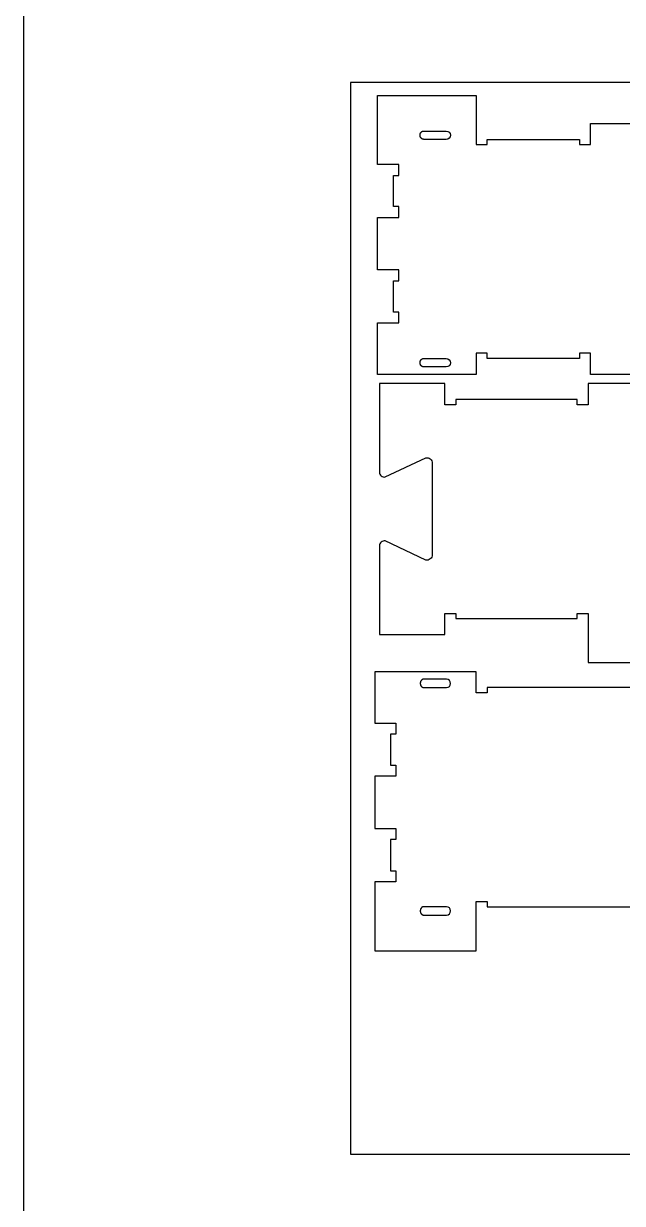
# Model space of a CAD drawing. Extents: x -13885 to -10701, y -10461 to -4867.
# Drawn here: x -13885 to -13204, y -8167 to -6824 of the extents above; entities that cross this region are included whole.
import ezdxf

# ---------------------------------------------------------------- set-up
doc = ezdxf.new("R2010")
doc.units = 0
for name, color, linetype in [('0_SHEET_SPRUCEPLY_2440X122', 1, 'CONTINUOUS'), ('3_ANYTOOL_CUTTHROUGH_INSID', 4, 'CONTINUOUS'), ('4_ANYTOOL_CUTTHROUGH_OUTSI', 5, 'CONTINUOUS'), ('DONOTCUT', 18, 'CONTINUOUS')]:
    doc.layers.add(name, color=color, linetype=linetype)

msp = doc.modelspace()

# ---------------------------------------------------------------- linework, layer by layer
at = {"layer": '0_SHEET_SPRUCEPLY_2440X122'}
msp.add_lwpolyline([(-13513.1, -6891.2), (-13513.1, -8111.2), (-11073.1, -8111.2), (-11073.1, -6891.2)], close=True, dxfattribs=at)
at = {"layer": '3_ANYTOOL_CUTTHROUGH_INSID', "color": 4}
for points in [[(-13404.2, -6946.5, -1), (-13404.2, -6956), (-13429.9, -6956), (-13430, -6956), (-13430.1, -6955.9), (-13430.2, -6955.9), (-13430.3, -6955.9), (-13430.4, -6955.9), (-13430.5, -6955.9), (-13430.6, -6955.9), (-13430.7, -6955.9), (-13430.8, -6955.8), (-13430.9, -6955.8), (-13431, -6955.8), (-13431.1, -6955.8), (-13431.2, -6955.7), (-13431.3, -6955.7), (-13431.4, -6955.6), (-13431.5, -6955.6), (-13431.6, -6955.6), (-13431.7, -6955.5), (-13431.8, -6955.4), (-13431.9, -6955.4), (-13432, -6955.3), (-13432, -6955.3), (-13432.1, -6955.2), (-13432.2, -6955.1), (-13432.3, -6955.1), (-13432.4, -6955), (-13432.5, -6954.9), (-13432.5, -6954.8), (-13432.6, -6954.8), (-13432.7, -6954.7), (-13432.8, -6954.6), (-13432.8, -6954.5), (-13432.9, -6954.4), (-13433, -6954.3), (-13433, -6954.2), (-13433.1, -6954.2), (-13433.2, -6954.1), (-13433.2, -6954), (-13433.3, -6953.9), (-13433.3, -6953.8), (-13433.4, -6953.7), (-13433.4, -6953.6), (-13433.5, -6953.5), (-13433.5, -6953.3), (-13433.6, -6953.2), (-13433.6, -6953.1), (-13433.7, -6953), (-13433.7, -6952.9), (-13433.7, -6952.8), (-13433.7, -6952.7), (-13433.8, -6952.6), (-13433.8, -6952.5), (-13433.8, -6952.4), (-13433.8, -6952.3), (-13433.9, -6952.2), (-13433.9, -6952.1), (-13433.9, -6951.9), (-13433.9, -6951.8), (-13433.9, -6951.7), (-13433.9, -6951.6), (-13433.9, -6951.5), (-13433.9, -6951.4), (-13433.9, -6951.3), (-13433.9, -6951.2), (-13433.9, -6951.1), (-13433.9, -6951), (-13433.9, -6950.9), (-13433.9, -6950.8), (-13433.9, -6950.7), (-13433.9, -6950.6), (-13433.9, -6950.5), (-13433.9, -6950.4), (-13433.9, -6950.2), (-13433.8, -6950.1), (-13433.8, -6950), (-13433.8, -6949.9), (-13433.8, -6949.8), (-13433.7, -6949.7), (-13433.7, -6949.6), (-13433.7, -6949.5), (-13433.7, -6949.4), (-13433.6, -6949.3), (-13433.6, -6949.2), (-13433.5, -6949.1), (-13433.5, -6949), (-13433.4, -6948.8), (-13433.4, -6948.7), (-13433.3, -6948.6), (-13433.3, -6948.5), (-13433.2, -6948.4), (-13433.2, -6948.3), (-13433.1, -6948.3), (-13433, -6948.2), (-13433, -6948.1), (-13432.9, -6948), (-13432.8, -6947.9), (-13432.8, -6947.8), (-13432.7, -6947.7), (-13432.6, -6947.6), (-13432.5, -6947.6), (-13432.5, -6947.5), (-13432.4, -6947.4), (-13432.3, -6947.3), (-13432.2, -6947.3), (-13432.1, -6947.2), (-13432, -6947.1), (-13432, -6947.1), (-13431.9, -6947), (-13431.8, -6947), (-13431.7, -6946.9), (-13431.6, -6946.9), (-13431.5, -6946.8), (-13431.4, -6946.8), (-13431.3, -6946.7), (-13431.2, -6946.7), (-13431.1, -6946.6), (-13431, -6946.6), (-13430.9, -6946.6), (-13430.8, -6946.6), (-13430.7, -6946.5), (-13430.6, -6946.5), (-13430.5, -6946.5), (-13430.4, -6946.5), (-13430.3, -6946.5), (-13430.2, -6946.5), (-13430.1, -6946.5), (-13430, -6946.5), (-13429.9, -6946.5)], [(-13404.2, -7215), (-13429.9, -7215), (-13430, -7215), (-13430.1, -7214.9), (-13430.2, -7214.9), (-13430.3, -7214.9), (-13430.4, -7214.9), (-13430.5, -7214.9), (-13430.6, -7214.9), (-13430.7, -7214.9), (-13430.8, -7214.8), (-13430.9, -7214.8), (-13431, -7214.8), (-13431.1, -7214.8), (-13431.2, -7214.7), (-13431.3, -7214.7), (-13431.4, -7214.6), (-13431.5, -7214.6), (-13431.6, -7214.6), (-13431.7, -7214.5), (-13431.8, -7214.4), (-13431.9, -7214.4), (-13432, -7214.3), (-13432, -7214.3), (-13432.1, -7214.2), (-13432.2, -7214.1), (-13432.3, -7214.1), (-13432.4, -7214), (-13432.5, -7213.9), (-13432.5, -7213.8), (-13432.6, -7213.8), (-13432.7, -7213.7), (-13432.8, -7213.6), (-13432.8, -7213.5), (-13432.9, -7213.4), (-13433, -7213.3), (-13433, -7213.2), (-13433.1, -7213.2), (-13433.2, -7213.1), (-13433.2, -7213), (-13433.3, -7212.9), (-13433.3, -7212.8), (-13433.4, -7212.7), (-13433.4, -7212.6), (-13433.5, -7212.5), (-13433.5, -7212.3), (-13433.6, -7212.2), (-13433.6, -7212.1), (-13433.7, -7212), (-13433.7, -7211.9), (-13433.7, -7211.8), (-13433.7, -7211.7), (-13433.8, -7211.6), (-13433.8, -7211.5), (-13433.8, -7211.4), (-13433.8, -7211.3), (-13433.9, -7211.2), (-13433.9, -7211.1), (-13433.9, -7210.9), (-13433.9, -7210.8), (-13433.9, -7210.7), (-13433.9, -7210.6), (-13433.9, -7210.5), (-13433.9, -7210.4), (-13433.9, -7210.3), (-13433.9, -7210.2), (-13433.9, -7210.1), (-13433.9, -7210), (-13433.9, -7209.9), (-13433.9, -7209.8), (-13433.9, -7209.7), (-13433.9, -7209.6), (-13433.9, -7209.5), (-13433.9, -7209.4), (-13433.9, -7209.2), (-13433.8, -7209.1), (-13433.8, -7209), (-13433.8, -7208.9), (-13433.8, -7208.8), (-13433.7, -7208.7), (-13433.7, -7208.6), (-13433.7, -7208.5), (-13433.7, -7208.4), (-13433.6, -7208.3), (-13433.6, -7208.2), (-13433.5, -7208.1), (-13433.5, -7208), (-13433.4, -7207.8), (-13433.4, -7207.7), (-13433.3, -7207.6), (-13433.3, -7207.5), (-13433.2, -7207.4), (-13433.2, -7207.3), (-13433.1, -7207.3), (-13433, -7207.2), (-13433, -7207.1), (-13432.9, -7207), (-13432.8, -7206.9), (-13432.8, -7206.8), (-13432.7, -7206.7), (-13432.6, -7206.6), (-13432.5, -7206.6), (-13432.5, -7206.5), (-13432.4, -7206.4), (-13432.3, -7206.3), (-13432.2, -7206.3), (-13432.1, -7206.2), (-13432, -7206.1), (-13432, -7206.1), (-13431.9, -7206), (-13431.8, -7206), (-13431.7, -7205.9), (-13431.6, -7205.9), (-13431.5, -7205.8), (-13431.4, -7205.8), (-13431.3, -7205.7), (-13431.2, -7205.7), (-13431.1, -7205.6), (-13431, -7205.6), (-13430.9, -7205.6), (-13430.8, -7205.6), (-13430.7, -7205.5), (-13430.6, -7205.5), (-13430.5, -7205.5), (-13430.4, -7205.5), (-13430.3, -7205.5), (-13430.2, -7205.5), (-13430.1, -7205.5), (-13430, -7205.5), (-13429.9, -7205.5), (-13404.2, -7205.5, -1)], [(-13404, -7570.5), (-13429.7, -7570.5), (-13429.8, -7570.5), (-13429.9, -7570.5), (-13430, -7570.5), (-13430.1, -7570.5), (-13430.2, -7570.5), (-13430.3, -7570.5), (-13430.4, -7570.5), (-13430.5, -7570.5), (-13430.6, -7570.6), (-13430.7, -7570.6), (-13430.8, -7570.6), (-13430.9, -7570.6), (-13431, -7570.7), (-13431.1, -7570.7), (-13431.2, -7570.8), (-13431.3, -7570.8), (-13431.4, -7570.9), (-13431.4, -7570.9), (-13431.5, -7571), (-13431.6, -7571), (-13431.7, -7571.1), (-13431.8, -7571.1), (-13431.9, -7571.2), (-13432, -7571.3), (-13432.1, -7571.3), (-13432.2, -7571.4), (-13432.2, -7571.5), (-13432.3, -7571.6), (-13432.4, -7571.6), (-13432.5, -7571.7), (-13432.5, -7571.8), (-13432.6, -7571.9), (-13432.7, -7572), (-13432.7, -7572.1), (-13432.8, -7572.2), (-13432.9, -7572.3), (-13432.9, -7572.3), (-13433, -7572.4), (-13433.1, -7572.5), (-13433.1, -7572.6), (-13433.2, -7572.7), (-13433.2, -7572.8), (-13433.3, -7573), (-13433.3, -7573.1), (-13433.3, -7573.2), (-13433.4, -7573.3), (-13433.4, -7573.4), (-13433.5, -7573.5), (-13433.5, -7573.6), (-13433.5, -7573.7), (-13433.5, -7573.8), (-13433.6, -7573.9), (-13433.6, -7574), (-13433.6, -7574.1), (-13433.6, -7574.2), (-13433.7, -7574.4), (-13433.7, -7574.5), (-13433.7, -7574.6), (-13433.7, -7574.7), (-13433.7, -7574.8), (-13433.7, -7574.9), (-13433.7, -7575), (-13433.7, -7575.1), (-13433.7, -7575.2), (-13433.7, -7575.3), (-13433.7, -7575.4), (-13433.7, -7575.5), (-13433.7, -7575.6), (-13433.7, -7575.7), (-13433.7, -7575.8), (-13433.7, -7575.9), (-13433.7, -7576.1), (-13433.6, -7576.2), (-13433.6, -7576.3), (-13433.6, -7576.4), (-13433.6, -7576.5), (-13433.5, -7576.6), (-13433.5, -7576.7), (-13433.5, -7576.8), (-13433.5, -7576.9), (-13433.4, -7577), (-13433.4, -7577.1), (-13433.3, -7577.2), (-13433.3, -7577.3), (-13433.3, -7577.5), (-13433.2, -7577.6), (-13433.2, -7577.7), (-13433.1, -7577.8), (-13433.1, -7577.9), (-13433, -7578), (-13432.9, -7578.1), (-13432.9, -7578.2), (-13432.8, -7578.2), (-13432.7, -7578.3), (-13432.7, -7578.4), (-13432.6, -7578.5), (-13432.5, -7578.6), (-13432.5, -7578.7), (-13432.4, -7578.8), (-13432.3, -7578.8), (-13432.2, -7578.9), (-13432.2, -7579), (-13432.1, -7579.1), (-13432, -7579.1), (-13431.9, -7579.2), (-13431.8, -7579.3), (-13431.7, -7579.3), (-13431.6, -7579.4), (-13431.5, -7579.4), (-13431.4, -7579.5), (-13431.4, -7579.6), (-13431.3, -7579.6), (-13431.2, -7579.6), (-13431.1, -7579.7), (-13431, -7579.7), (-13430.9, -7579.8), (-13430.8, -7579.8), (-13430.7, -7579.8), (-13430.6, -7579.8), (-13430.5, -7579.9), (-13430.4, -7579.9), (-13430.3, -7579.9), (-13430.2, -7579.9), (-13430.1, -7579.9), (-13430, -7579.9), (-13429.9, -7579.9), (-13429.8, -7580), (-13429.7, -7580), (-13404, -7580, 1)], [(-13404, -7839, 1), (-13404, -7829.5), (-13429.7, -7829.5), (-13429.8, -7829.5), (-13429.9, -7829.5), (-13430, -7829.5), (-13430.1, -7829.5), (-13430.2, -7829.5), (-13430.3, -7829.5), (-13430.4, -7829.5), (-13430.5, -7829.5), (-13430.6, -7829.6), (-13430.7, -7829.6), (-13430.8, -7829.6), (-13430.9, -7829.6), (-13431, -7829.7), (-13431.1, -7829.7), (-13431.2, -7829.8), (-13431.3, -7829.8), (-13431.4, -7829.9), (-13431.4, -7829.9), (-13431.5, -7830), (-13431.6, -7830), (-13431.7, -7830.1), (-13431.8, -7830.1), (-13431.9, -7830.2), (-13432, -7830.3), (-13432.1, -7830.3), (-13432.2, -7830.4), (-13432.2, -7830.5), (-13432.3, -7830.6), (-13432.4, -7830.6), (-13432.5, -7830.7), (-13432.5, -7830.8), (-13432.6, -7830.9), (-13432.7, -7831), (-13432.7, -7831.1), (-13432.8, -7831.2), (-13432.9, -7831.3), (-13432.9, -7831.3), (-13433, -7831.4), (-13433.1, -7831.5), (-13433.1, -7831.6), (-13433.2, -7831.7), (-13433.2, -7831.8), (-13433.3, -7832), (-13433.3, -7832.1), (-13433.3, -7832.2), (-13433.4, -7832.3), (-13433.4, -7832.4), (-13433.5, -7832.5), (-13433.5, -7832.6), (-13433.5, -7832.7), (-13433.5, -7832.8), (-13433.6, -7832.9), (-13433.6, -7833), (-13433.6, -7833.1), (-13433.6, -7833.2), (-13433.7, -7833.4), (-13433.7, -7833.5), (-13433.7, -7833.6), (-13433.7, -7833.7), (-13433.7, -7833.8), (-13433.7, -7833.9), (-13433.7, -7834), (-13433.7, -7834.1), (-13433.7, -7834.2), (-13433.7, -7834.3), (-13433.7, -7834.4), (-13433.7, -7834.5), (-13433.7, -7834.6), (-13433.7, -7834.7), (-13433.7, -7834.8), (-13433.7, -7834.9), (-13433.7, -7835.1), (-13433.6, -7835.2), (-13433.6, -7835.3), (-13433.6, -7835.4), (-13433.6, -7835.5), (-13433.5, -7835.6), (-13433.5, -7835.7), (-13433.5, -7835.8), (-13433.5, -7835.9), (-13433.4, -7836), (-13433.4, -7836.1), (-13433.3, -7836.2), (-13433.3, -7836.3), (-13433.3, -7836.5), (-13433.2, -7836.6), (-13433.2, -7836.7), (-13433.1, -7836.8), (-13433.1, -7836.9), (-13433, -7837), (-13432.9, -7837.1), (-13432.9, -7837.2), (-13432.8, -7837.2), (-13432.7, -7837.3), (-13432.7, -7837.4), (-13432.6, -7837.5), (-13432.5, -7837.6), (-13432.5, -7837.7), (-13432.4, -7837.8), (-13432.3, -7837.8), (-13432.2, -7837.9), (-13432.2, -7838), (-13432.1, -7838.1), (-13432, -7838.1), (-13431.9, -7838.2), (-13431.8, -7838.3), (-13431.7, -7838.3), (-13431.6, -7838.4), (-13431.5, -7838.4), (-13431.4, -7838.5), (-13431.4, -7838.6), (-13431.3, -7838.6), (-13431.2, -7838.6), (-13431.1, -7838.7), (-13431, -7838.7), (-13430.9, -7838.8), (-13430.8, -7838.8), (-13430.7, -7838.8), (-13430.6, -7838.8), (-13430.5, -7838.9), (-13430.4, -7838.9), (-13430.3, -7838.9), (-13430.2, -7838.9), (-13430.1, -7838.9), (-13430, -7838.9), (-13429.9, -7838.9), (-13429.8, -7839), (-13429.7, -7839)]]:
    msp.add_lwpolyline(points, format="xyb", close=True, dxfattribs=at)
at = {"layer": '4_ANYTOOL_CUTTHROUGH_OUTSI', "color": 5}
for points in [[(-13165.8, -7223.5), (-13240.3, -7223.5), (-13240.3, -7199.5), (-13252.8, -7199.5), (-13252.8, -7205.5), (-13353.1, -7205.5), (-13357.7, -7205.5), (-13357.7, -7199.5), (-13370.2, -7199.5), (-13370.2, -7199.7), (-13370.2, -7223.5), (-13482.3, -7223.5), (-13482.3, -7165), (-13458.3, -7165), (-13458.3, -7152.5), (-13464.3, -7152.5), (-13464.3, -7117), (-13458.3, -7117), (-13458.3, -7104.5), (-13482.3, -7104.5), (-13482.3, -7045), (-13458.3, -7045), (-13458.3, -7032.5), (-13464.3, -7032.5), (-13464.3, -6997), (-13458.3, -6997), (-13458.3, -6984.5), (-13482.3, -6984.5), (-13482.3, -6937.7), (-13482.3, -6925.7), (-13482.3, -6906), (-13370.2, -6906), (-13370.2, -6962), (-13357.7, -6962), (-13357.7, -6956), (-13353.1, -6956), (-13252.8, -6956), (-13252.8, -6962), (-13240.3, -6962), (-13240.3, -6938), (-13165.8, -6938)], [(-13150.2, -7580), (-13357.5, -7580), (-13357.5, -7586), (-13370, -7586), (-13370, -7562), (-13485.5, -7562), (-13485.5, -7620.5), (-13461.5, -7620.5), (-13461.5, -7633), (-13467.5, -7633), (-13467.5, -7668.5), (-13461.5, -7668.5), (-13461.5, -7681), (-13485.5, -7681), (-13485.5, -7740.5), (-13461.5, -7740.5), (-13461.5, -7753), (-13467.5, -7753), (-13467.5, -7788.5), (-13461.5, -7788.5), (-13461.5, -7801), (-13485.5, -7801), (-13485.5, -7847.7), (-13485.5, -7859.7), (-13485.5, -7879.5), (-13370, -7879.5), (-13370, -7823.5), (-13357.5, -7823.5), (-13357.5, -7829.5), (-13150.2, -7829.5)]]:
    msp.add_lwpolyline(points, dxfattribs=at)
msp.add_lwpolyline([(-13043.2, -7234), (-13242.7, -7234), (-13242.7, -7258), (-13255.2, -7258), (-13255.2, -7252), (-13393.2, -7252), (-13393.2, -7258), (-13405.7, -7258), (-13405.7, -7234), (-13480.2, -7234), (-13480.2, -7334.6), (-13480.2, -7334.6, 0.461625), (-13473.5, -7340.3), (-13427.5, -7318.4), (-13427.5, -7318.4), (-13427.5, -7318.4, -0.220464), (-13422.4, -7319.8, -0.220464), (-13420.2, -7324.6), (-13420.2, -7428.8, -0.220464), (-13422.4, -7433.6, -0.220464), (-13427.5, -7435), (-13427.5, -7435), (-13427.5, -7435), (-13473.5, -7413.1), (-13473.5, -7413.1, 0.218884), (-13478.2, -7414.4, 0.220464), (-13480.2, -7418.8), (-13480.2, -7495.7), (-13480.2, -7519.5), (-13405.7, -7519.5), (-13405.7, -7495.5), (-13393.2, -7495.5), (-13393.2, -7501.5), (-13255.2, -7501.5), (-13255.2, -7495.5), (-13242.7, -7495.5), (-13242.7, -7551.5), (-13043.2, -7551.5)], format="xyb", dxfattribs=at)
at = {"layer": 'DONOTCUT'}
msp.add_lwpolyline([(-13884.8, -10460.6), (-10701.4, -10460.6), (-10701.4, -4867.2), (-13884.8, -4867.2)], close=True, dxfattribs=at)

doc.saveas('drawing.dxf')
